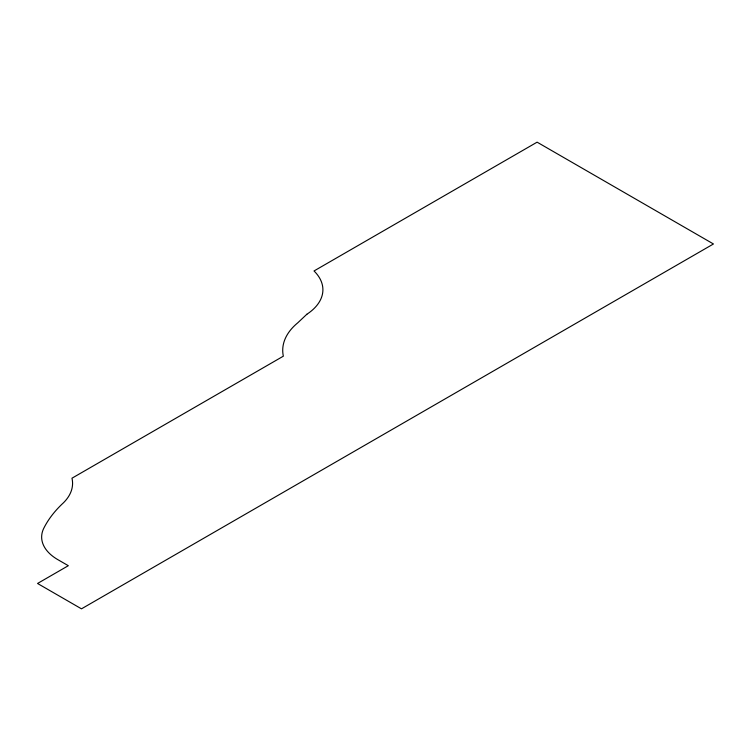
<?xml version="1.0" encoding="UTF-8"?>
<svg xmlns="http://www.w3.org/2000/svg" width="751" height="751" viewBox="0 0 751 751"><rect width="100%" height="100%" fill="white"/><g stroke="black" fill="none" stroke-linecap="round" stroke-linejoin="round"><path stroke-width="1.13" d="M306.849 314.265L297.734 322.846A82.976 47.904 0 0 0 283.343 356.181L71.974 478.209A66.67 38.498 0 0 1 63.309 502.935A174.607 100.803 0 0 0 44.046 527.746A55.405 31.993 0 0 0 57.367 559.373L68.322 565.7L37.55 583.471L81.483 608.836L713.45 243.972L537.106 142.164L314.021 270.961A64.145 37.034 0 0 1 306.849 314.265"/></g></svg>
